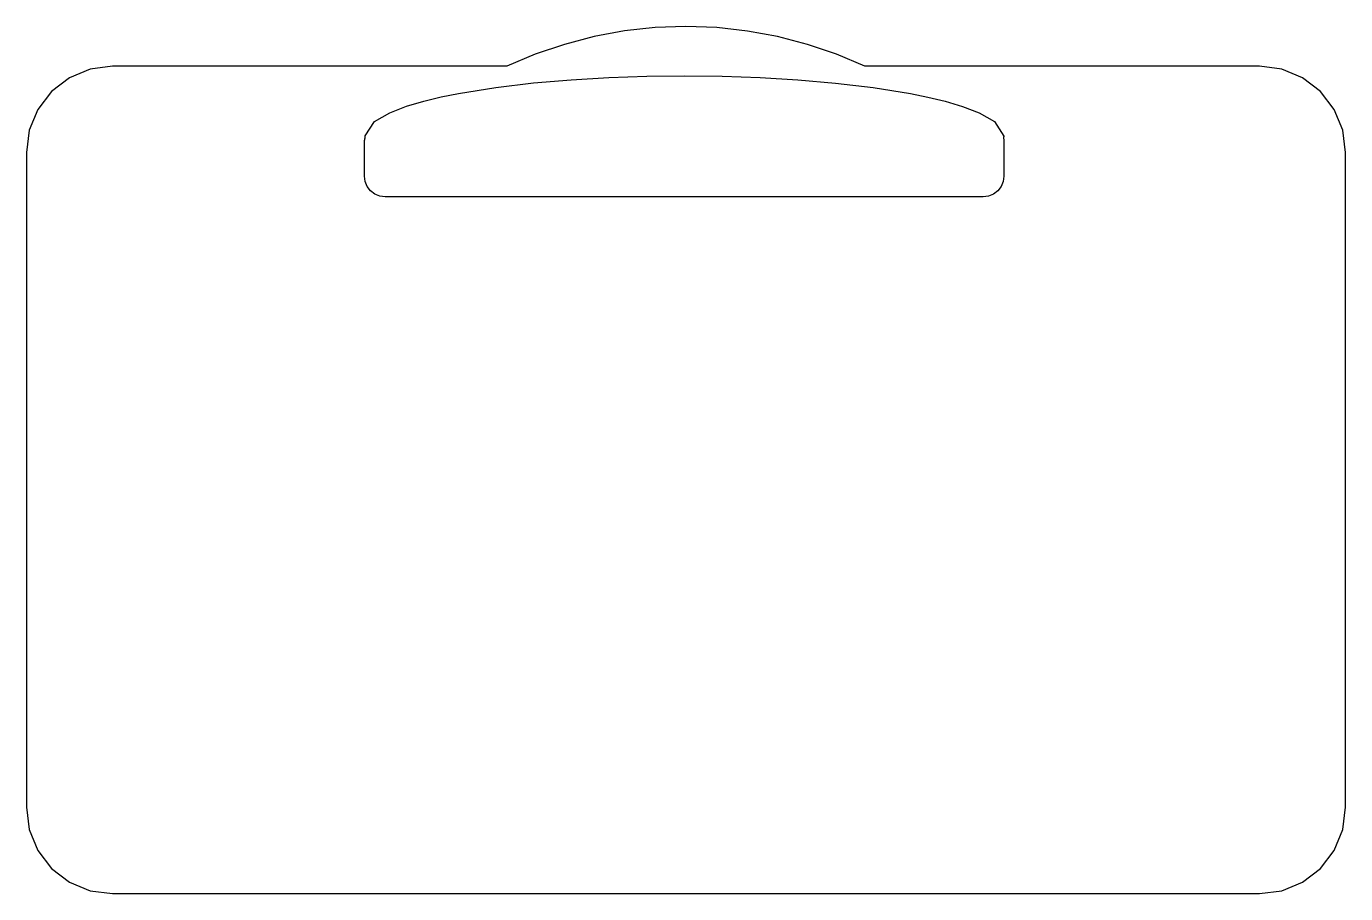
# Model space of a CAD drawing. Extents: x 0 to 99.2, y 0 to 65.2.
import ezdxf

# ---------------------------------------------------------------- set-up
doc = ezdxf.new("R2010")
doc.units = 0
doc.layers.add('Calque_1', color=7, linetype='CONTINUOUS')

msp = doc.modelspace()

# ---------------------------------------------------------------- linework, layer by layer
at = {"layer": 'Calque_1', "color": 7}
for points in [[(49.606282, 65.196737), (47.290666, 65.106879), (44.987185, 64.85091), (42.705729, 64.429483), (40.4618, 63.84549), (38.264828, 63.101509), (36.129583, 62.202784), (33.659291, 62.202784), (31.188787, 62.202784), (28.71792, 62.202784), (26.246863, 62.202784), (23.77723, 62.202784), (21.306381, 62.202784), (18.835896, 62.202784), (16.364855, 62.202784), (13.892841, 62.202784), (11.421417, 62.202784), (8.953106, 62.202784), (6.483195, 62.202784), (4.803414, 61.984233), (3.237895, 61.336743), (1.893389, 60.302891), (0.863228, 58.956718), (0.217902, 57.389528), (0, 55.706712), (0, 52.974397), (0, 50.239672), (0, 47.505458), (0, 44.772633), (0, 42.039468), (0, 39.303099), (0, 36.568743), (0, 33.834813), (0, 31.101704), (0, 28.368737), (0, 25.634296), (0, 22.899572), (0, 20.166321), (0, 17.433014), (0, 14.697865), (0, 11.964983), (0, 9.228728), (0, 6.495789), (0.217989, 4.812775), (0.864184, 3.244224), (1.896031, 1.897087), (3.239546, 0.864907), (4.803692, 0.218324), (6.483195, 0), (9.359061, 0), (12.234233, 0), (15.107944, 0), (17.982768, 0), (20.858861, 0), (23.732346, 0), (26.607605, 0), (29.483785, 0), (32.358277, 0), (35.233937, 0), (38.109073, 0), (40.982837, 0), (43.856563, 0), (46.730937, 0), (49.606387, 0), (52.481333, 0), (55.356797, 0), (58.2315, 0), (61.105195, 0), (63.980365, 0), (66.855988, 0), (69.729301, 0), (72.604454, 0), (75.479505, 0), (78.355894, 0), (81.230023, 0), (84.103784, 0), (86.980329, 0), (89.854424, 0), (92.72937, 0), (94.40915, 0.218268), (95.974668, 0.865701), (97.319191, 1.899581), (98.349352, 3.245669), (98.994679, 4.812888), (99.212598, 6.495789), (99.212598, 9.228132), (99.212598, 11.962857), (99.212598, 14.697099), (99.212598, 17.429896), (99.212598, 20.163061), (99.212598, 22.89943), (99.212598, 25.633814), (99.212598, 28.367717), (99.212598, 31.100825), (99.212598, 33.833764), (99.212598, 36.568233), (99.212598, 39.302986), (99.212598, 42.03618), (99.212598, 44.769515), (99.212598, 47.504665), (99.212598, 50.237518), (99.212598, 52.973802), (99.212598, 55.706712), (98.994614, 57.389754), (98.348403, 58.958334), (97.316555, 60.305499), (95.973024, 61.337679), (94.408877, 61.984233), (92.729375, 62.202501), (90.257638, 62.202501), (87.785694, 62.202501), (85.313384, 62.202501), (82.840901, 62.202501), (80.369824, 62.202501), (77.897531, 62.202501), (75.425604, 62.202501), (72.953121, 62.202501), (70.479663, 62.202501), (68.006798, 62.202501), (65.537059, 62.202501), (63.065707, 62.202501), (60.931905, 63.100715), (58.739102, 63.843591), (56.496603, 64.427669), (54.219597, 64.849011), (51.91761, 65.10583), (49.606288, 65.19685), (49.606288, 65.19685), (49.606288, 65.19685), (49.606288, 65.19685), (49.606288, 65.19685), (49.606288, 65.19685), (49.606288, 65.19685)], [(49.491655, 61.478249), (52.334683, 61.446217), (55.175017, 61.349556), (58.013269, 61.183729), (60.847639, 60.940517), (63.671043, 60.605546), (66.478037, 60.152258), (67.795007, 59.88325), (69.1016, 59.566082), (70.389088, 59.183943), (71.641879, 58.703244), (72.808328, 58.040334), (73.513939, 56.951008), (73.510537, 56.931165), (73.505435, 56.911323), (73.500333, 56.89148), (73.49523, 56.871638), (73.488144, 56.848961), (73.481057, 56.826283), (73.493246, 56.767323), (73.503734, 56.708929), (73.510821, 56.650819), (73.515923, 56.590441), (73.519325, 56.532047), (73.520246, 56.473087), (73.520246, 56.05132), (73.520246, 55.627625), (73.520246, 55.204384), (73.520246, 54.780746), (73.520246, 54.358696), (73.520246, 53.936192), (73.467578, 53.530498), (73.311985, 53.153178), (73.06418, 52.829631), (72.741784, 52.5816), (72.365556, 52.425411), (71.959842, 52.372403), (69.462797, 52.372403), (66.963543, 52.372403), (64.464741, 52.372403), (61.967242, 52.372403), (59.469395, 52.372403), (56.968662, 52.372403), (54.469721, 52.372403), (51.971233, 52.372403), (49.473456, 52.372403), (46.975819, 52.372403), (44.476824, 52.372403), (41.977536, 52.372403), (39.479672, 52.372403), (36.979254, 52.372403), (34.480174, 52.372403), (31.983214, 52.372403), (29.483178, 52.372403), (26.986236, 52.372403), (26.581358, 52.425128), (26.204728, 52.581033), (25.881848, 52.829348), (25.634307, 53.152384), (25.478724, 53.529392), (25.425878, 53.93588), (25.425878, 54.357647), (25.425878, 54.781313), (25.425878, 55.204583), (25.425878, 55.628192), (25.425878, 56.050271), (25.425878, 56.472746), (25.427443, 56.543329), (25.432658, 56.612778), (25.441361, 56.683361), (25.451792, 56.751959), (25.46571, 56.821124), (25.483087, 56.888872), (25.4796, 56.900211), (25.477862, 56.91155), (25.476123, 56.922888), (25.474385, 56.934227), (25.472682, 56.945565), (25.471117, 56.956904), (26.177772, 58.047024), (27.343594, 58.709367), (28.597808, 59.190463), (29.885417, 59.572517), (31.190204, 59.889203), (32.507016, 60.158211), (35.312933, 60.611329), (38.137329, 60.946469), (40.970432, 61.189682), (43.80908, 61.355509), (46.649798, 61.45217), (49.493401, 61.483918), (49.493157, 61.483975), (49.493157, 61.483975), (49.493157, 61.483975), (49.493157, 61.483975), (49.493157, 61.483975), (49.493157, 61.483975)]]:
    msp.add_lwpolyline(points, dxfattribs=at)

doc.saveas('drawing.dxf')
